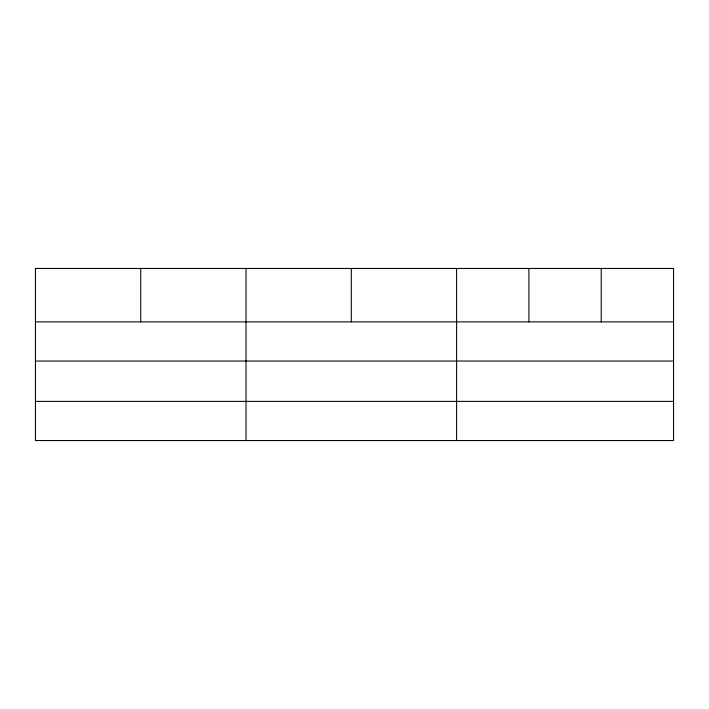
<?xml version="1.0" encoding="UTF-8"?>
<svg xmlns="http://www.w3.org/2000/svg" width="709" height="709" viewBox="0 0 709 709"><rect width="100%" height="100%" fill="white"/><g stroke="black" fill="none" stroke-linecap="round" stroke-linejoin="round"><path stroke-width="1.06" d="M35.45 321.877L673.55 321.877M35.45 361.041L673.55 361.041M35.45 401.391L673.55 401.391M601.232 268.445L601.232 321.877M528.914 268.445L528.914 321.877M456.596 268.445L456.596 440.555M351.309 268.445L351.309 321.877M246.023 268.445L246.023 440.555M140.737 268.445L140.737 321.877M673.55 268.445L35.45 268.445L35.45 440.555L673.55 440.555L673.55 268.445"/></g></svg>
